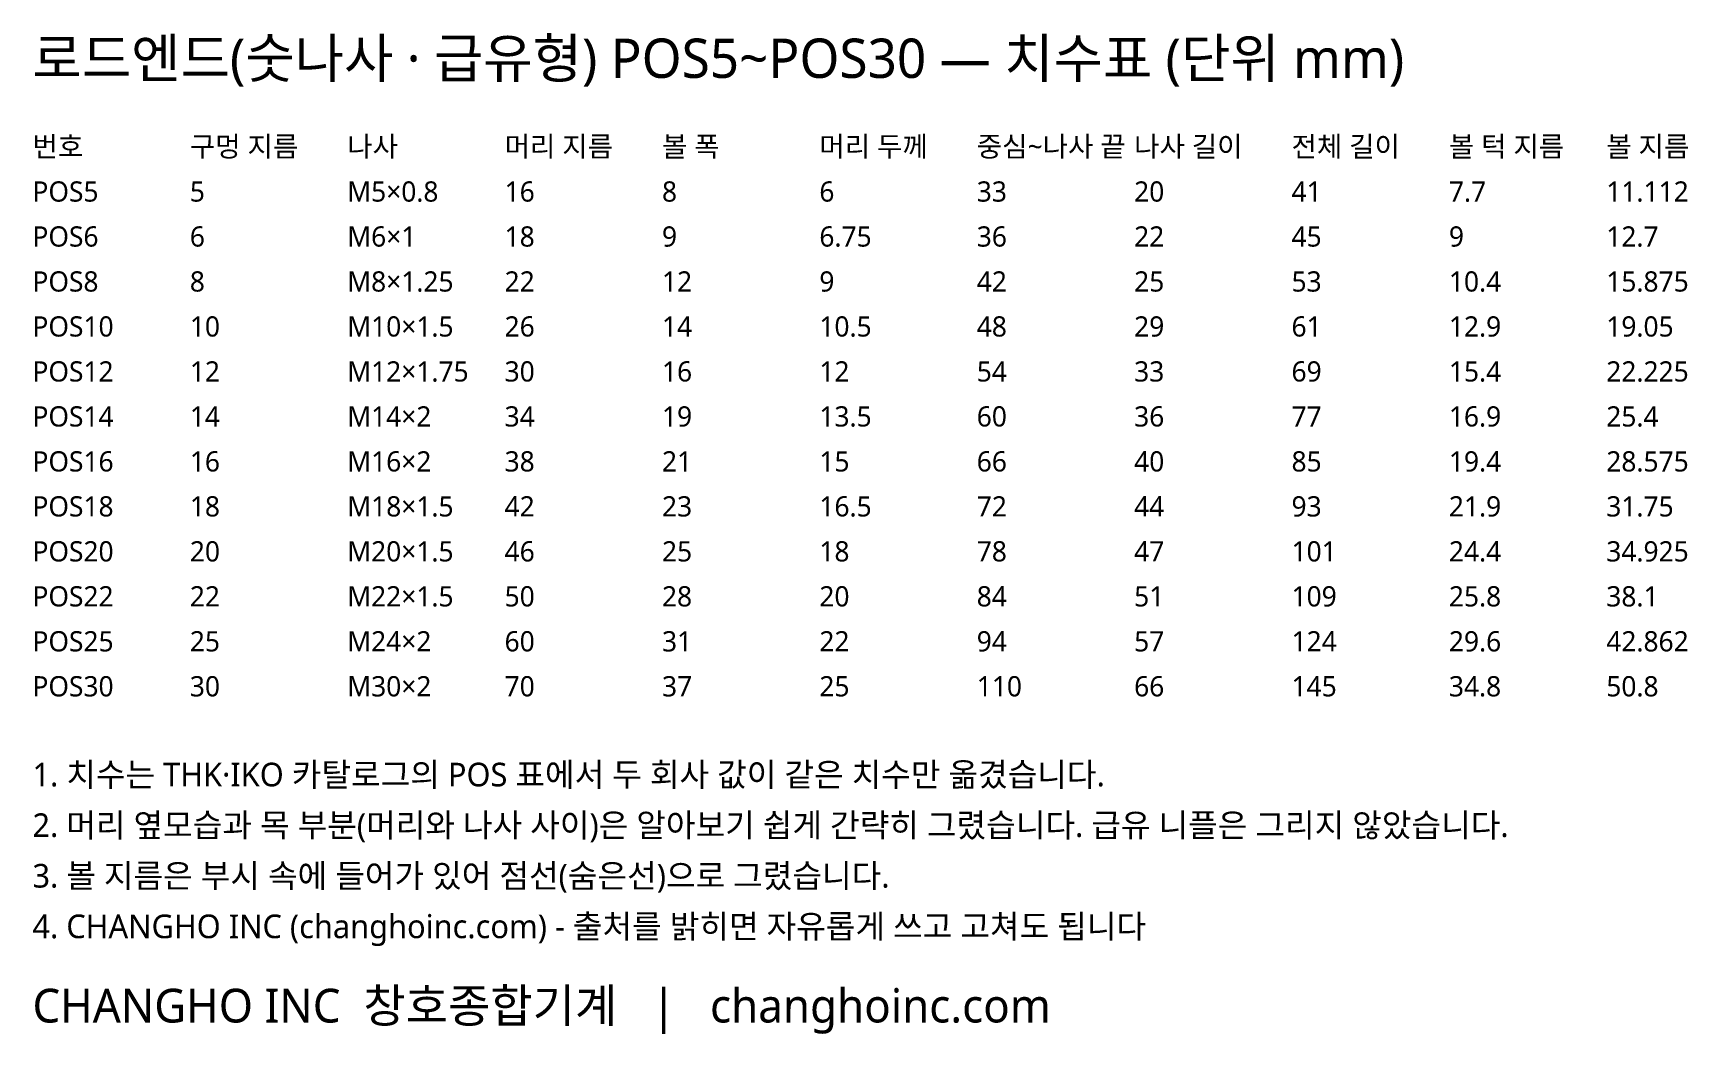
# Model space of a CAD drawing. Header units: millimetres. Extents: x 0 to 794, y -691 to 28.
# Drawn here: x 0.1 to 294.5, y -691 to -513 of the extents above; entities that cross this region are included whole.
import ezdxf

# ---------------------------------------------------------------- set-up
doc = ezdxf.new("R2010")
doc.units = ezdxf.units.MM
doc.layers.add('문자', color=7, linetype='CONTINUOUS')
doc.styles.add('CH_KOR', font='malgun.ttf')

msp = doc.modelspace()

# ---------------------------------------------------------------- texts
at = {"layer": '문자', "style": 'CH_KOR'}
for s, height, p in [('로드엔드(숫나사 · 급유형) POS5~POS30 — 치수표 (단위 mm)', 7, (0, -521)), ('번호', 3.6, (0, -535)), ('구멍 지름', 3.6, (28, -535)), ('나사', 3.6, (56, -535)), ('머리 지름', 3.6, (84, -535)), ('볼 폭', 3.6, (112, -535)), ('머리 두께', 3.6, (140, -535)), ('중심~나사 끝', 3.6, (168, -535)), ('나사 길이', 3.6, (196, -535)), ('전체 길이', 3.6, (224, -535)), ('볼 턱 지름', 3.6, (252, -535)), ('볼 지름', 3.6, (280, -535)), ('POS5', 3.6, (0, -543)), ('5', 3.6, (28, -543)), ('M5×0.8', 3.6, (56, -543)), ('16', 3.6, (84, -543)), ('8', 3.6, (112, -543)), ('6', 3.6, (140, -543)), ('33', 3.6, (168, -543)), ('20', 3.6, (196, -543)), ('41', 3.6, (224, -543)), ('7.7', 3.6, (252, -543)), ('11.112', 3.6, (280, -543)), ('POS6', 3.6, (0, -551)), ('6', 3.6, (28, -551)), ('M6×1', 3.6, (56, -551)), ('18', 3.6, (84, -551)), ('9', 3.6, (112, -551)), ('6.75', 3.6, (140, -551)), ('36', 3.6, (168, -551)), ('22', 3.6, (196, -551)), ('45', 3.6, (224, -551)), ('9', 3.6, (252, -551)), ('12.7', 3.6, (280, -551)), ('POS8', 3.6, (0, -559)), ('8', 3.6, (28, -559)), ('M8×1.25', 3.6, (56, -559)), ('22', 3.6, (84, -559)), ('12', 3.6, (112, -559)), ('9', 3.6, (140, -559)), ('42', 3.6, (168, -559)), ('25', 3.6, (196, -559)), ('53', 3.6, (224, -559)), ('10.4', 3.6, (252, -559)), ('15.875', 3.6, (280, -559)), ('POS10', 3.6, (0, -567)), ('10', 3.6, (28, -567)), ('M10×1.5', 3.6, (56, -567)), ('26', 3.6, (84, -567)), ('14', 3.6, (112, -567)), ('10.5', 3.6, (140, -567)), ('48', 3.6, (168, -567)), ('29', 3.6, (196, -567)), ('61', 3.6, (224, -567)), ('12.9', 3.6, (252, -567)), ('19.05', 3.6, (280, -567)), ('POS12', 3.6, (0, -575)), ('12', 3.6, (28, -575)), ('M12×1.75', 3.6, (56, -575)), ('30', 3.6, (84, -575)), ('16', 3.6, (112, -575)), ('12', 3.6, (140, -575)), ('54', 3.6, (168, -575)), ('33', 3.6, (196, -575)), ('69', 3.6, (224, -575)), ('15.4', 3.6, (252, -575)), ('22.225', 3.6, (280, -575)), ('POS14', 3.6, (0, -583)), ('14', 3.6, (28, -583)), ('M14×2', 3.6, (56, -583)), ('34', 3.6, (84, -583)), ('19', 3.6, (112, -583)), ('13.5', 3.6, (140, -583)), ('60', 3.6, (168, -583)), ('36', 3.6, (196, -583)), ('77', 3.6, (224, -583)), ('16.9', 3.6, (252, -583)), ('25.4', 3.6, (280, -583)), ('POS16', 3.6, (0, -591)), ('16', 3.6, (28, -591)), ('M16×2', 3.6, (56, -591)), ('38', 3.6, (84, -591)), ('21', 3.6, (112, -591)), ('15', 3.6, (140, -591)), ('66', 3.6, (168, -591)), ('40', 3.6, (196, -591)), ('85', 3.6, (224, -591)), ('19.4', 3.6, (252, -591)), ('28.575', 3.6, (280, -591)), ('POS18', 3.6, (0, -599)), ('18', 3.6, (28, -599)), ('M18×1.5', 3.6, (56, -599)), ('42', 3.6, (84, -599)), ('23', 3.6, (112, -599)), ('16.5', 3.6, (140, -599)), ('72', 3.6, (168, -599)), ('44', 3.6, (196, -599)), ('93', 3.6, (224, -599)), ('21.9', 3.6, (252, -599)), ('31.75', 3.6, (280, -599)), ('POS20', 3.6, (0, -607)), ('20', 3.6, (28, -607)), ('M20×1.5', 3.6, (56, -607)), ('46', 3.6, (84, -607)), ('25', 3.6, (112, -607)), ('18', 3.6, (140, -607)), ('78', 3.6, (168, -607)), ('47', 3.6, (196, -607)), ('101', 3.6, (224, -607)), ('24.4', 3.6, (252, -607)), ('34.925', 3.6, (280, -607)), ('POS22', 3.6, (0, -615)), ('22', 3.6, (28, -615)), ('M22×1.5', 3.6, (56, -615)), ('50', 3.6, (84, -615)), ('28', 3.6, (112, -615)), ('20', 3.6, (140, -615)), ('84', 3.6, (168, -615)), ('51', 3.6, (196, -615)), ('109', 3.6, (224, -615)), ('25.8', 3.6, (252, -615)), ('38.1', 3.6, (280, -615)), ('POS25', 3.6, (0, -623)), ('25', 3.6, (28, -623)), ('M24×2', 3.6, (56, -623)), ('60', 3.6, (84, -623)), ('31', 3.6, (112, -623)), ('22', 3.6, (140, -623)), ('94', 3.6, (168, -623)), ('57', 3.6, (196, -623)), ('124', 3.6, (224, -623)), ('29.6', 3.6, (252, -623)), ('42.862', 3.6, (280, -623)), ('POS30', 3.6, (0, -631)), ('30', 3.6, (28, -631)), ('M30×2', 3.6, (56, -631)), ('70', 3.6, (84, -631)), ('37', 3.6, (112, -631)), ('25', 3.6, (140, -631)), ('110', 3.6, (168, -631)), ('66', 3.6, (196, -631)), ('145', 3.6, (224, -631)), ('34.8', 3.6, (252, -631)), ('50.8', 3.6, (280, -631)), ('1. 치수는 THK·IKO 카탈로그의 POS 표에서 두 회사 값이 같은 치수만 옮겼습니다.', 4.2, (0, -647)), ('2. 머리 옆모습과 목 부분(머리와 나사 사이)은 알아보기 쉽게 간략히 그렸습니다. 급유 니플은 그리지 않았습니다.', 4.2, (0, -656)), ('3. 볼 지름은 부시 속에 들어가 있어 점선(숨은선)으로 그렸습니다.', 4.2, (0, -665)), ('4. CHANGHO INC (changhoinc.com) - 출처를 밝히면 자유롭게 쓰고 고쳐도 됩니다', 4.2, (0, -674)), ('CHANGHO INC  창호종합기계   |   changhoinc.com', 6, (0, -689))]:
    msp.add_text(s, height=height, dxfattribs=at).set_placement(p)

doc.saveas('drawing.dxf')
